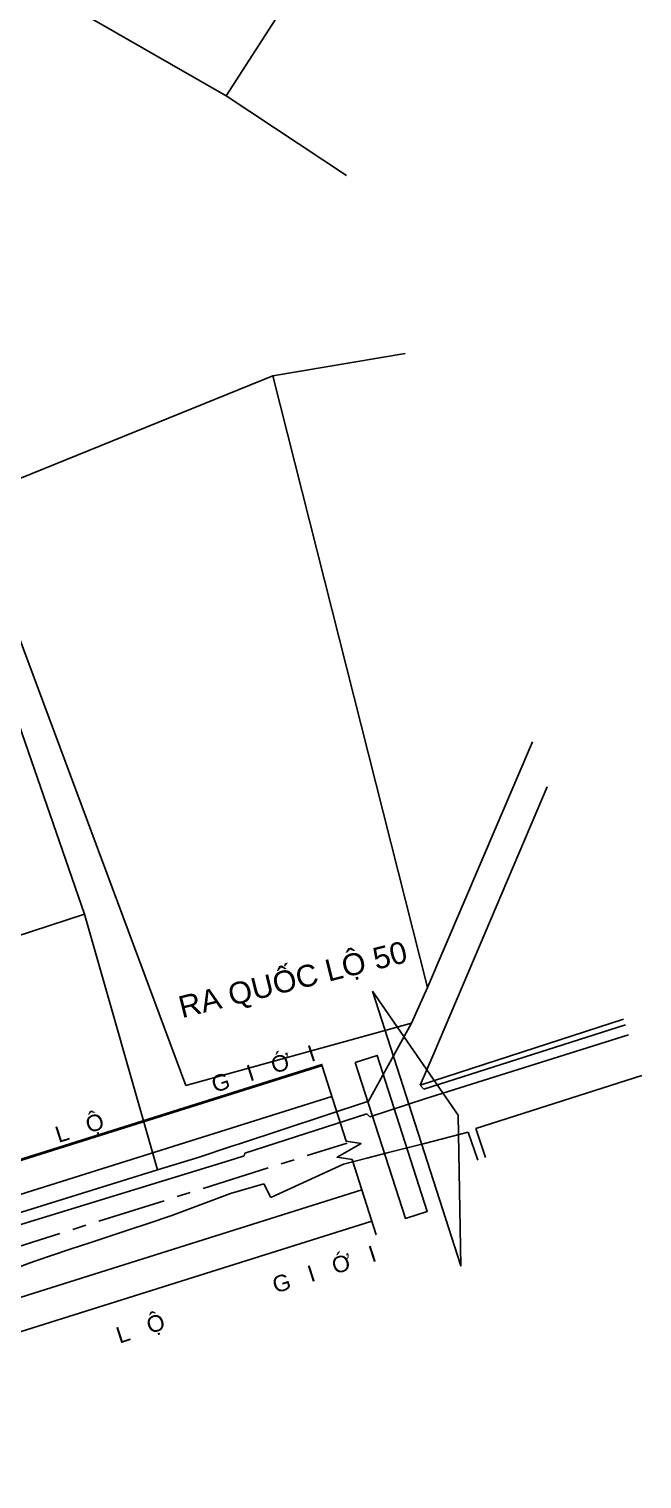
# Model space of a CAD drawing. Extents: x 597165 to 598689, y 1181586 to 1183364.
# Drawn here: x 598301.6 to 598413.8, y 1182195.4 to 1182460.9 of the extents above; entities that cross this region are included whole.
import ezdxf
from ezdxf.enums import TextEntityAlignment as Align

# ---------------------------------------------------------------- set-up
doc = ezdxf.new("R2010")
doc.units = 0
doc.header["$MEASUREMENT"] = 0
doc.linetypes.add('CENTER', pattern=[2, 1.25, -0.25, 0.25, -0.25])
doc.layers.get('0').update_dxf_attribs({"linetype": 'CONTINUOUS'})
for name, color, linetype in [('DIM', 7, 'CONTINUOUS'), ('DTEXT', 7, 'CONTINUOUS'), ('GT-QLO50-D', 6, 'CONTINUOUS'), ('NEN-HT', 8, 'CONTINUOUS'), ('NET-LENGOAI', 4, 'CONTINUOUS'), ('NET-LO-GIOI-DIEN-GIOI', 7, 'CENTER'), ('NET-TIM', 2, 'CENTER')]:
    doc.layers.add(name, color=color, linetype=linetype)
doc.styles.add('VHEL-B', font='VHELVEB.TTF')
doc.styles.add('VHEL-R', font='VHELVEN.TTF')

msp = doc.modelspace()

# ---------------------------------------------------------------- linework, layer by layer
at = {"color": 0}
msp.add_lwpolyline([(598365.1058, 1182240.1358), (598360.6915, 1182253.8838), (598357.9617, 1182254.3044), (598362.3447, 1182256.8159), (598359.6149, 1182257.2365), (598355.2005, 1182270.9845)], dxfattribs=at)
at = {"layer": 'DIM', "color": 4}
for points in [[(598364.4527, 1182284.744), (598380.0982, 1182262.0052), (598380.615, 1182234.4087)], [(598361.2801, 1182271.6763), (598365.2882, 1182272.9632), (598374.4598, 1182244.3996), (598370.4517, 1182243.1126)]]:
    msp.add_lwpolyline(points, close=True, dxfattribs=at)
at = {"layer": 'GT-QLO50-D'}
msp.add_line((598204.3838, 1182192.2664), (598364.3113, 1182242.6103), dxfattribs=at)
msp.add_lwpolyline([(598293.5646, 1182251.7911), (598355.3033, 1182271.226)], dxfattribs=at)
at = {"layer": 'NEN-HT', "linetype": 'CONTINUOUS'}
for p, q in [((598307.62, 1182465.82), (598337.67, 1182448.65)), ((598337.67, 1182448.65), (598349.0784, 1182466.3801)), ((598359.6977, 1182434.0274), (598337.67, 1182448.65)), ((598370.3954, 1182401.4358), (598346.17, 1182397.36)), ((598290.3, 1182374.73), (598346.17, 1182397.36)), ((598346.17, 1182397.36), (598374.53, 1182285.36)), ((598330.29, 1182267.46), (598290.3, 1182374.73)), ((598291.37, 1182357.54), (598311.72, 1182298.82)), ((598393.7148, 1182330.391), (598374.53, 1182285.36)), ((598396.4281, 1182322.1247), (598375.69, 1182273.31)), ((598263.35, 1182283.01), (598311.72, 1182298.82)), ((598311.72, 1182298.82), (598325.1, 1182251.98)), ((598374.53, 1182285.36), (598371.57, 1182278.83)), ((598373.17, 1182267.49), (598410.3797, 1182279.6197)), ((598330.29, 1182267.46), (598371.57, 1182278.83)), ((598363.72, 1182264.56), (598371.57, 1182278.83)), ((598410.7308, 1182278.55), (598373.86, 1182266.8)), ((598374.04, 1182265.02), (598411.329, 1182276.7276)), ((598375.69, 1182273.31), (598373.17, 1182267.49)), ((598383.38, 1182259.58), (598413.7748, 1182269.2763)), ((598373.17, 1182267.49), (598373.86, 1182266.8)), ((598340.07, 1182256.79), (598363.72, 1182264.56)), ((598363.92, 1182261.72), (598374.04, 1182265.02)), ((598363.4, 1182262.25), (598341.04, 1182255.04)), ((598363.92, 1182261.72), (598363.4, 1182262.25)), ((598373.95, 1182256.85), (598381.92, 1182258.91)), ((598381.92, 1182258.91), (598383.74, 1182253.8)), ((598385.12, 1182254.26), (598383.38, 1182259.58)), ((598332.72, 1182254.34), (598338.48, 1182256.26)), ((598338.48, 1182256.26), (598340.07, 1182256.79)), ((598367.34, 1182255.15), (598373.95, 1182256.85)), ((598339.07, 1182253.95), (598295.62, 1182240.64)), ((598325.1, 1182251.98), (598332.72, 1182254.34)), ((598340.96, 1182254.6), (598339.07, 1182253.95)), ((598341.04, 1182255.04), (598340.96, 1182254.6)), ((598359.12, 1182253.04), (598345.85, 1182246.92)), ((598363.39, 1182254.14), (598359.12, 1182253.04)), ((598363.39, 1182254.14), (598367.34, 1182255.15)), ((598277.24, 1182237.12), (598325.1, 1182251.98)), ((598338.46, 1182247.67), (598327.71, 1182243.66)), ((598344.56, 1182249.45), (598338.46, 1182247.67)), ((598344.56, 1182249.45), (598345.85, 1182246.92)), ((598323.35, 1182242.17), (598327.71, 1182243.66)), ((598312.87, 1182238.72), (598319.84, 1182241.02)), ((598319.84, 1182241.02), (598323.35, 1182242.17)), ((598302.43, 1182235.25), (598309.07, 1182237.47)), ((598309.07, 1182237.47), (598312.87, 1182238.72)), ((598293.77, 1182232.05), (598302.43, 1182235.25))]:
    msp.add_line(p, q, dxfattribs=at)
at = {"layer": 'NET-LENGOAI', "ltscale": 20}
for p, q in [((598356.9739, 1182265.4616), (598197.1774, 1182215.1589)), ((598362.5097, 1182248.3335), (598202.5822, 1182197.9895))]:
    msp.add_line(p, q, dxfattribs=at)
at = {"layer": 'NET-LO-GIOI-DIEN-GIOI', "color": 5, "ltscale": 20, "const_width": 0.5}
msp.add_lwpolyline([(598293.5646, 1182251.7911), (598355.3033, 1182271.226)], dxfattribs=at)
at = {"layer": 'NET-TIM', "ltscale": 10}
msp.add_line((598199.8798, 1182206.5742), (598359.8073, 1182256.9182), dxfattribs=at)

# ---------------------------------------------------------------- texts
at = {"layer": 'DTEXT'}
for s, height, rotation, style, p in [('RA QUOÁC LOÄ 50', 4, 13.975266, 'VHEL-B', (598350.3288, 1182284.9346)), ('L   OÄ                  G   I   ÔÙ   I', 3, 17.801417, 'VHEL-R', (598330.607, 1182264.4964)), ('L   OÄ                  G   I   ÔÙ   I', 3, 17.801417, 'VHEL-R', (598341.7584, 1182227.7667))]:
    msp.add_text(s, height=height, rotation=rotation, dxfattribs=dict(at, style=style)).set_placement(p, align=Align.CENTER)

doc.saveas('drawing.dxf')
